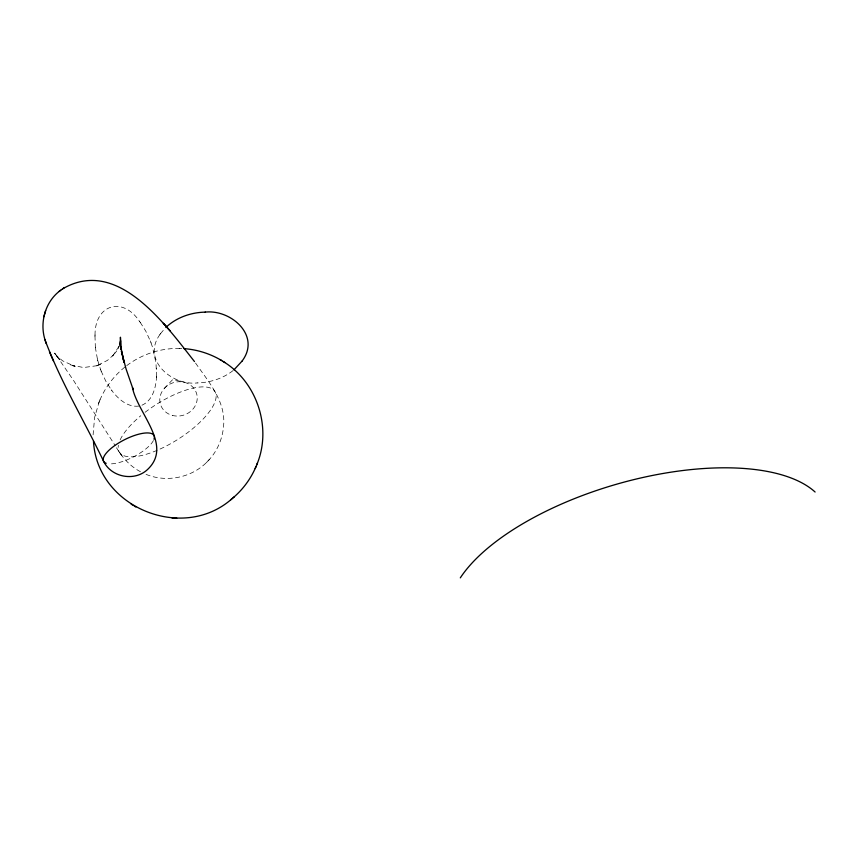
<?xml version="1.0" encoding="UTF-8"?>
<svg xmlns="http://www.w3.org/2000/svg" width="858" height="858" viewBox="0 0 858 858"><rect width="100%" height="100%" fill="white"/><g stroke="black" fill="none" stroke-linecap="round" stroke-linejoin="round"><path stroke-width="0.64" stroke-dasharray="4.29 3.22" d="M93.093 434.824L94.627 417.331L99.228 401.705M94.981 335.95L95.356 347.458M156.564 376.458L155.984 362.988L152.542 347.286M95.023 335.199C94.702 304.483 122.769 295.913 139.639 321.546M141.935 405.223C152.606 400.589 155.834 387.805 156.521 377.209M94.97 336.175L95.034 334.963M156.499 377.445L156.574 376.233M118.286 348.552L119.637 344.723M99.893 400.096C105.309 387.14 114.135 375.654 125.096 366.892M98.413 403.689L100.686 398.187M118.951 346.321L112.698 356.059L116.774 350.901M159.92 334.556C141.441 360.038 171.954 385.875 197.319 382.925M160.51 333.698L165.026 328.282M159.856 334.663L160.575 333.59M208.097 460.821C217.278 451.437 222.63 438.631 223.627 425.589C225.836 400.997 208.194 381.445 195.238 362.602M164.414 388.32L172.887 379.397L184.813 382.443M146.042 474.345C166.763 482.936 192.417 477.638 207.743 461.196M206.306 462.687L209.856 458.987M113.91 354.547L107.475 360.371L95.892 366.162L101.308 364.135L99.989 364.639M233.044 370.602C222.898 378.56 210.006 382.679 197.168 382.925M126.727 365.626C142.203 353.904 161.776 347.651 181.177 348.52M97.083 365.701L83.548 367.535L69.959 364.811L75.064 366.463L62.591 360.821L56.317 355.502L57.808 357.121L54.515 353.153L59.76 359.588L54.515 353.153M138.728 406.091C127.52 407.464 118.19 398.906 111.862 390.647M179.172 348.434L181.789 348.552M74.12 366.151L75.064 366.463M140.476 471.718C129.912 466.237 121.857 457.014 115.959 446.825M140.186 322.286L145.742 331.081L150.418 341.216M101.115 371.01L105.781 381.134L111.336 389.929M139.532 321.407L140.294 322.426M111.229 389.789L111.969 390.787M56.456 355.555L73.413 380.255L115.262 445.742M119.423 452.273L122.265 456.199M150.987 342.717L152.585 347.426M97.694 360.306L100.6 369.626M100.515 369.401L101.223 371.289M150.311 340.926L151.072 342.943M95.324 347.211L97.458 359.363M97.394 359.094L97.737 360.478M156.542 369.315L156.478 368.082M145.077 412.301A56.596 20.528 -32.5 0 1 214.21 390.562A56.596 20.528 -32.5 0 1 171.761 443.05A56.596 20.528 -32.5 0 1 118.372 445.302M120.163 439.854A56.596 20.528 -32.5 0 1 140.809 415.722M153.421 440.519A28.293 9.674 -27 0 1 134.02 456.595A28.293 9.674 -27 0 1 108.945 463.835M172.286 415.39A18.865 17.031 -16.1 0 0 196.922 394.83A18.865 17.031 -16.1 0 0 166.323 386.486A18.865 17.031 -16.1 0 0 172.286 415.39"/><path stroke-width="1.29" d="M60.693 290.251C45.131 301.373 39.168 323.08 45.388 340.948C61.186 382.775 84.567 421.353 103.775 461.636C111.411 477.037 133.494 481.456 146.525 470.431C174.174 446.257 137.612 413.62 132.464 387.666L133.215 389.618L126.029 368.876L121.396 351.094L123.981 362.119L123.359 359.438M43.897 316.699L45.646 310.564M256.66 465.004C272.297 428.346 257.336 382.1 223.209 361.529M119.745 344.39L120.56 340.68L120.42 346.439L120.431 337.226L121.117 349.699L120.763 346.439L123.981 362.119M232.947 497.94C242.921 489.5 250.911 478.689 255.974 466.645M255.191 468.554L257.475 463.02M233.955 369.862L241.935 361.239M241.859 361.347C261.476 335.928 230.974 309.127 205.159 312.13M165.851 327.466C176.373 317.492 190.937 312.387 205.309 312.13M93.479 441.205C96.986 507.625 183.129 542.406 232.11 498.637M230.77 499.764L234.395 496.718M62.666 288.835C117.482 256.714 165.294 324.646 194.476 361.54M59.02 291.484L64.457 287.516M171.997 517.975L174.206 518.071M174.764 518.093L176.78 518.178M183.998 348.638C198.541 349.667 212.752 354.547 224.914 362.58M220.002 359.556L221.643 360.575M131.135 504.107L132.84 505.169M134.213 505.995L135.843 507.014M167.524 327.885L163.288 323.262L170.292 330.952M53.496 361.025L49.474 351.941M44.981 339.554L46.15 343.522M460.306 577.863A196.128 84.438 -16.2 0 1 635.338 479.247A196.128 84.438 -16.2 0 1 815.1 492.02M106.188 463.309A28.293 9.674 -27 0 1 124.667 439.639A28.293 9.674 -27 0 1 154 439.21"/></g></svg>
